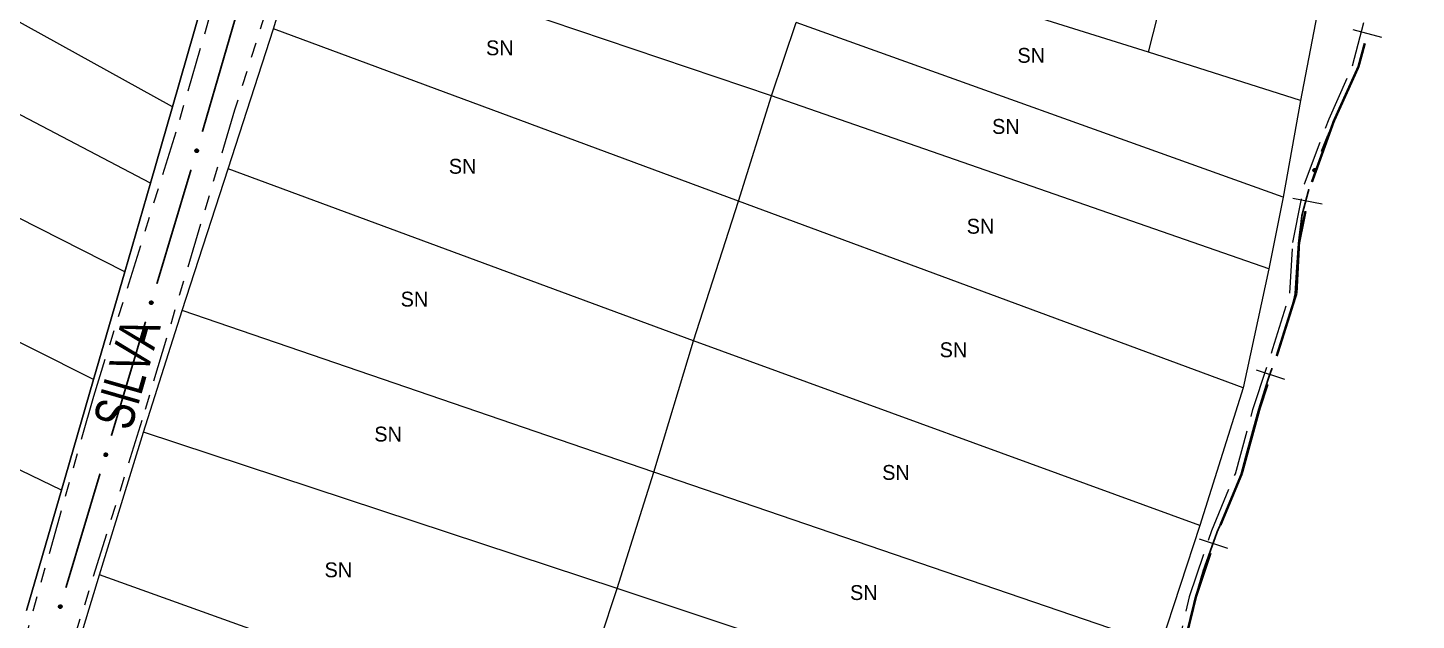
# Model space of a CAD drawing. Extents: x 207981 to 210201, y 4876477 to 4878908.
# Drawn here: x 209698 to 209838.2, y 4876951.3 to 4877011 of the extents above; entities that cross this region are included whole.
import ezdxf
from ezdxf.enums import TextEntityAlignment as Align

# ---------------------------------------------------------------- set-up
doc = ezdxf.new("R2010")
doc.units = 0
doc.header["$LTSCALE"] = 1.5
doc.header["$MEASUREMENT"] = 0
doc.linetypes.add('TRACO_25', pattern=[8, 3, -1, 1, -1, 1, -1])
for name, color, linetype in [('CD_MALHA_LOTES', 7, 'CONTINUOUS'), ('LM-LIM-SETORES-BAIRROS', 250, 'CONTINUOUS'), ('RU-QUADRA', 210, 'CONTINUOUS'), ('SV-EIXO-RUA-N-PAV', 6, 'CONTINUOUS'), ('SV-RUA-NAO-PAV', 7, 'CONTINUOUS'), ('SV-TXT-RUA-N-PAV', 7, 'CONTINUOUS'), ('Th_NmrPort', 1, 'CONTINUOUS')]:
    doc.layers.add(name, color=color, linetype=linetype)
doc.styles.add('ARIAL', font='ARIAL.SHX')

msp = doc.modelspace()

# ---------------------------------------------------------------- linework, layer by layer
at = {"layer": 'CD_MALHA_LOTES', "linetype": 'Continuous', "flags": 128}
for points in [[(209811.14022, 4877008.560246), (209827.225179, 4877071.741226)], [(209838.164806, 4877064.417238), (209826.48351, 4877003.69304)], [(209712.637226, 4877003.044079), (209676.898022, 4877022.837386)], [(209722.835183, 4877010.924318), (209725.616444, 4877020.195188)], [(209773.083298, 4877004.156583), (209725.616444, 4877020.195188)], [(209710.412217, 4876995.349257), (209674.070407, 4877014.400895)], [(209712.637226, 4877003.044079), (209715.603904, 4877013.334744)], [(209718.246102, 4876996.786241), (209722.835183, 4877010.924318)], [(209769.745785, 4876993.541437), (209722.835183, 4877010.924318)], [(209773.083298, 4877004.156583), (209775.586433, 4877011.573279)], [(209824.722044, 4876993.958626), (209775.586433, 4877011.573279)], [(209811.14022, 4877008.560246), (209799.829758, 4877012.083177)], [(209826.48351, 4877003.69304), (209811.14022, 4877008.560246)], [(209707.816373, 4876986.402867), (209671.150083, 4877004.990961)], [(209769.745785, 4876993.541437), (209773.083298, 4877004.156583)], [(209823.285059, 4876986.727348), (209773.083298, 4877004.156583)], [(209710.412217, 4876995.349257), (209712.637226, 4877003.044079)], [(209826.48351, 4877003.69304), (209824.722044, 4876993.958626)], [(209713.610667, 4876982.509102), (209718.246102, 4876996.786241)], [(209765.203059, 4876979.449715), (209718.246102, 4876996.786241)], [(209704.664278, 4876975.555949), (209667.627152, 4876994.144044)], [(209707.816373, 4876986.402867), (209710.412217, 4876995.349257)], [(209765.203059, 4876979.449715), (209769.745785, 4876993.541437)], [(209820.689216, 4876974.721571), (209769.745785, 4876993.541437)], [(209824.722044, 4876993.958626), (209823.285059, 4876986.727348)], [(209704.664278, 4876975.555949), (209707.816373, 4876986.402867)], [(209823.285059, 4876986.727348), (209820.689216, 4876974.721571)], [(209701.419473, 4876964.384551), (209663.826095, 4876982.555456)], [(209709.716902, 4876970.225199), (209713.610667, 4876982.509102)], [(209761.216585, 4876966.19237), (209713.610667, 4876982.509102)], [(209761.216585, 4876966.19237), (209765.203059, 4876979.449715)], [(209816.331907, 4876960.815266), (209765.203059, 4876979.449715)], [(209701.419473, 4876964.384551), (209704.664278, 4876975.555949)], [(209820.689216, 4876974.721571), (209816.331907, 4876960.815266)], [(209705.266884, 4876955.85535), (209709.716902, 4876970.225199)], [(209757.508237, 4876954.46472), (209709.716902, 4876970.225199)], [(209757.508237, 4876954.46472), (209761.216585, 4876966.19237)], [(209812.345433, 4876948.71678), (209761.216585, 4876966.19237)], [(209697.896543, 4876952.239711), (209701.419473, 4876964.384551)], [(209816.331907, 4876960.815266), (209812.345433, 4876948.71678)], [(209702.02208, 4876945.240204), (209705.266884, 4876955.85535)], [(209752.362904, 4876938.936013), (209705.266884, 4876955.85535)], [(209752.362904, 4876938.936013), (209757.508237, 4876954.46472)], [(209808.544376, 4876937.499028), (209757.508237, 4876954.46472)]]:
    msp.add_lwpolyline(points, dxfattribs=at)
at = {"layer": 'LM-LIM-SETORES-BAIRROS'}
for points in [[(209834.682497, 4877010.032773), (209831.786751, 4877010.816773)], [(209828.660634, 4876993.221686), (209825.72091, 4876993.820037)], [(209824.886337, 4876975.556489), (209822.032867, 4876976.482616)], [(209819.138782, 4876958.512722), (209816.293867, 4876959.464804)]]:
    msp.add_lwpolyline(points, dxfattribs=at)
at = {"layer": 'LM-LIM-SETORES-BAIRROS', "const_width": 0.25}
for points in [[(209832.335795, 4877007.104902), (209832.973291, 4877009.459524)], [(209829.840661, 4877001.594816), (209832.104541, 4877006.594217)], [(209832.104541, 4877006.594217), (209832.335795, 4877007.104902)], [(209827.633195, 4876995.468477), (209829.66713, 4877001.113218)], [(209829.66713, 4877001.113218), (209829.840661, 4877001.594816)], [(209826.33188, 4876989.301085), (209826.991322, 4876992.540954)], [(209826.07197, 4876984.232844), (209826.296352, 4876988.608294)], [(209826.296352, 4876988.608294), (209826.33188, 4876989.301085)], [(209825.885884, 4876983.642687), (209826.07197, 4876984.232844)], [(209824.252602, 4876978.462848), (209825.885884, 4876983.642687)], [(209824.07702, 4876977.921866), (209824.252602, 4876978.462848)], [(209822.329269, 4876972.536906), (209823.150893, 4876975.068396)], [(209820.561883, 4876966.065153), (209822.240089, 4876972.21035)], [(209822.240089, 4876972.21035), (209822.329269, 4876972.536906)], [(209820.320029, 4876965.483674), (209820.561883, 4876966.065153)], [(209818.399853, 4876960.867082), (209820.320029, 4876965.483674)], [(209815.93549, 4876953.667458), (209817.398963, 4876958.040458)], [(209814.116121, 4876946.234039), (209815.843102, 4876953.289986)], [(209815.843102, 4876953.289986), (209815.93549, 4876953.667458)]]:
    msp.add_lwpolyline(points, dxfattribs=at)
at = {"layer": 'RU-QUADRA', "linetype": 'Continuous', "flags": 128}
for points in [[(209695.115282, 4877135.339394), (209705.313239, 4877129.406037), (209715.047652, 4877123.287263), (209723.623207, 4877118.188284), (209724.643003, 4877119.857041), (209733.913873, 4877114.20181), (209733.079494, 4877112.81118), (209741.515986, 4877107.434075), (209748.747265, 4877102.427805), (209731.596155, 4877069.284445), (209726.126342, 4877049.398429), (209723.808624, 4877041.101), (209720.934655, 4877032.015548), (209717.967976, 4877022.095717), (209715.603904, 4877013.334744), (209712.637226, 4877003.044079), (209710.412217, 4876995.349257), (209707.816373, 4876986.402867), (209704.664278, 4876975.555949), (209701.419473, 4876964.384551), (209697.896543, 4876952.239711)], [(209702.02208, 4876945.240204), (209705.266884, 4876955.85535), (209709.716902, 4876970.225199), (209713.610667, 4876982.509102), (209718.246102, 4876996.786241), (209722.835183, 4877010.924318), (209725.616444, 4877020.195188), (209728.397705, 4877029.048869), (209732.29147, 4877040.081204), (209761.123876, 4877109.659084), (209771.090061, 4877104.328334), (209780.499994, 4877099.322064), (209790.558888, 4877093.944959), (209801.034971, 4877088.289729), (209811.603763, 4877082.170954), (209820.318381, 4877076.05218), (209827.225179, 4877071.741226), (209838.164806, 4877064.417238), (209826.48351, 4877003.69304), (209824.722044, 4876993.958626), (209823.285059, 4876986.727348), (209820.689216, 4876974.721571), (209816.331907, 4876960.815266), (209812.345433, 4876948.71678)]]:
    msp.add_lwpolyline(points, dxfattribs=at)
at = {"layer": 'SV-EIXO-RUA-N-PAV', "const_width": 0.18}
for points in [[(209718.996723, 4877012.062376), (209715.646798, 4877000.539442)], [(209828.966969, 4876999.470699), (209829.222295, 4877000.109013)], [(209829.222295, 4877000.109013), (209829.354782, 4877000.392054)], [(209829.354782, 4877000.392054), (209829.582805, 4877000.879195)], [(209828.595578, 4876998.542222), (209828.966969, 4876999.470699)], [(209714.500412, 4876996.707243), (209711.056883, 4876985.211935)], [(209826.636624, 4876992.136528), (209827.32858, 4876994.750582)], [(209826.291868, 4876989.313837), (209826.600748, 4876991.842797)], [(209826.600748, 4876991.842797), (209826.636624, 4876992.136528)], [(209826.11949, 4876986.900544), (209826.259647, 4876988.862739)], [(209826.259647, 4876988.862739), (209826.291868, 4876989.313837)], [(209825.947112, 4876984.142495), (209826.117444, 4876986.867802)], [(209826.117444, 4876986.867802), (209826.11949, 4876986.900544)], [(209825.884919, 4876983.880398), (209825.947112, 4876984.142495)], [(209825.654042, 4876982.907415), (209825.884919, 4876983.880398)], [(209709.909041, 4876981.380165), (209706.465512, 4876969.884857)], [(209823.232157, 4876975.631329), (209823.616913, 4876976.705439)], [(209822.240984, 4876972.442335), (209822.977185, 4876974.810982)], [(209822.977185, 4876974.810982), (209823.232157, 4876975.631329)], [(209821.034337, 4876968.046694), (209822.103442, 4876971.94129)], [(209822.103442, 4876971.94129), (209822.240984, 4876972.442335)], [(209820.790148, 4876967.116896), (209821.034337, 4876968.046694)], [(209705.317669, 4876966.053088), (209701.874141, 4876954.557779)], [(209820.474108, 4876965.913516), (209820.790148, 4876967.116896)], [(209820.205043, 4876965.207219), (209820.474108, 4876965.913516)], [(209818.10391, 4876960.268134), (209818.61653, 4876961.392591)], [(209818.61653, 4876961.392591), (209818.638181, 4876961.440082)], [(209817.500587, 4876958.587448), (209817.845711, 4876959.548866)], [(209817.845711, 4876959.548866), (209818.10391, 4876960.268134)], [(209816.681791, 4876956.281892), (209817.173115, 4876957.665357)], [(209817.173115, 4876957.665357), (209817.500587, 4876958.587448)], [(209816.532563, 4876955.771375), (209816.681791, 4876956.281892)], [(209815.862995, 4876953.480748), (209816.532563, 4876955.771375)], [(209815.726771, 4876952.882544), (209815.862995, 4876953.480748)], [(209815.504732, 4876951.907506), (209815.726771, 4876952.882544)]]:
    msp.add_lwpolyline(points, dxfattribs=at)
at = {"layer": 'SV-EIXO-RUA-N-PAV'}
for points in [[(209715.221015, 4876998.729177), (209715.244827, 4876998.686457), (209715.256557, 4876998.644872), (209715.256358, 4876998.607372), (209715.247541, 4876998.57428), (209715.234708, 4876998.541441), (209715.214465, 4876998.511188), (209715.18456, 4876998.482587), (209715.141874, 4876998.458399), (209715.098484, 4876998.449182), (209715.061709, 4876998.447411), (209715.026674, 4876998.454618), (209714.994982, 4876998.467619), (209714.964251, 4876998.489685), (209714.935563, 4876998.520274), (209714.912279, 4876998.563786), (209714.901059, 4876998.604633), (209714.902204, 4876998.6409), (209714.909673, 4876998.676076), (209714.923176, 4876998.709445), (209714.943218, 4876998.739028), (209714.974069, 4876998.767857), (209715.017319, 4876998.790269), (209715.057932, 4876998.801925), (209715.094205, 4876998.801289), (209715.128671, 4876998.793156), (209715.161764, 4876998.780686), (209715.193023, 4876998.761603), (209715.221015, 4876998.729177)], [(209827.776983, 4876996.55596), (209827.754073, 4876996.59917), (209827.743218, 4876996.640993), (209827.744204, 4876996.67848), (209827.753714, 4876996.711379), (209827.767233, 4876996.743941), (209827.788107, 4876996.773763), (209827.818606, 4876996.801731), (209827.86179, 4876996.825017), (209827.905364, 4876996.833321), (209827.942168, 4876996.83432), (209827.977044, 4876996.82638), (209828.008456, 4876996.812716), (209828.038717, 4876996.79001), (209828.066757, 4876996.758825), (209828.089122, 4876996.714835), (209828.099482, 4876996.673761), (209828.097576, 4876996.637526), (209828.089371, 4876996.602514), (209828.075171, 4876996.569437), (209828.054512, 4876996.540281), (209828.023063, 4876996.512105), (209827.979352, 4876996.490606), (209827.938504, 4876996.479805), (209827.902252, 4876996.481202), (209827.867964, 4876996.490056), (209827.83514, 4876996.503219), (209827.804289, 4876996.522953), (209827.776983, 4876996.55596)], [(209710.629643, 4876983.402099), (209710.653456, 4876983.359379), (209710.665186, 4876983.317794), (209710.664987, 4876983.280294), (209710.65617, 4876983.247202), (209710.643337, 4876983.214364), (209710.623094, 4876983.18411), (209710.593189, 4876983.155509), (209710.550502, 4876983.131321), (209710.507113, 4876983.122104), (209710.470338, 4876983.120333), (209710.435302, 4876983.12754), (209710.40361, 4876983.140541), (209710.37288, 4876983.162607), (209710.344191, 4876983.193196), (209710.320908, 4876983.236708), (209710.309688, 4876983.277556), (209710.310833, 4876983.313822), (209710.318301, 4876983.348999), (209710.331805, 4876983.382367), (209710.351847, 4876983.41195), (209710.382697, 4876983.44078), (209710.425948, 4876983.463191), (209710.46656, 4876983.474847), (209710.502834, 4876983.474211), (209710.537299, 4876983.466079), (209710.570393, 4876983.453608), (209710.601651, 4876983.434525), (209710.629643, 4876983.402099)], [(209706.038272, 4876968.075021), (209706.062085, 4876968.032301), (209706.073815, 4876967.990716), (209706.073615, 4876967.953216), (209706.064799, 4876967.920125), (209706.051966, 4876967.887286), (209706.031723, 4876967.857033), (209706.001817, 4876967.828431), (209705.959131, 4876967.804243), (209705.915741, 4876967.795027), (209705.878966, 4876967.793255), (209705.843931, 4876967.800462), (209705.812239, 4876967.813463), (209705.781509, 4876967.83553), (209705.75282, 4876967.866119), (209705.729537, 4876967.90963), (209705.718317, 4876967.950478), (209705.719462, 4876967.986745), (209705.72693, 4876968.021921), (209705.740434, 4876968.055289), (209705.760476, 4876968.084872), (209705.791326, 4876968.113702), (209705.834576, 4876968.136113), (209705.875189, 4876968.147769), (209705.911462, 4876968.147134), (209705.945928, 4876968.139001), (209705.979021, 4876968.12653), (209706.01028, 4876968.107448), (209706.038272, 4876968.075021)], [(209701.446901, 4876952.747944), (209701.470713, 4876952.705224), (209701.482444, 4876952.663639), (209701.482244, 4876952.626139), (209701.473427, 4876952.593047), (209701.460594, 4876952.560208), (209701.440351, 4876952.529955), (209701.410446, 4876952.501354), (209701.36776, 4876952.477166), (209701.32437, 4876952.467949), (209701.287595, 4876952.466178), (209701.25256, 4876952.473384), (209701.220868, 4876952.486386), (209701.190137, 4876952.508452), (209701.161449, 4876952.539041), (209701.138166, 4876952.582552), (209701.126945, 4876952.6234), (209701.128091, 4876952.659667), (209701.135559, 4876952.694843), (209701.149062, 4876952.728212), (209701.169104, 4876952.757795), (209701.199955, 4876952.786624), (209701.243205, 4876952.809036), (209701.283818, 4876952.820692), (209701.320091, 4876952.820056), (209701.354557, 4876952.811923), (209701.38765, 4876952.799453), (209701.418909, 4876952.78037), (209701.446901, 4876952.747944)]]:
    msp.add_lwpolyline(points, close=True, dxfattribs=at)
for points in [[(209714.923176, 4876998.709445), (209714.901059, 4876998.604633)], [(209714.932561, 4876998.719896), (209714.908042, 4876998.590496)], [(209714.943218, 4876998.739028), (209714.912279, 4876998.563786)], [(209714.959342, 4876998.747484), (209714.925702, 4876998.549595)], [(209714.974069, 4876998.767857), (209714.935563, 4876998.520274)], [(209714.996057, 4876998.774946), (209714.95029, 4876998.508043)], [(209715.017319, 4876998.790269), (209714.964251, 4876998.489685)], [(209715.036043, 4876998.794305), (209714.979969, 4876998.483484)], [(209715.057932, 4876998.801925), (209714.994982, 4876998.467619)], [(209715.074336, 4876998.798503), (209715.011213, 4876998.464153)], [(209715.094205, 4876998.801289), (209715.026674, 4876998.454618)], [(209715.110279, 4876998.794858), (209715.042193, 4876998.453448)], [(209715.128671, 4876998.793156), (209715.061709, 4876998.447411)], [(209715.14518, 4876998.782978), (209715.083232, 4876998.45255)], [(209715.161764, 4876998.780686), (209715.098484, 4876998.449182)], [(209715.1759, 4876998.766654), (209715.121916, 4876998.458055)], [(209715.193023, 4876998.761603), (209715.141874, 4876998.458399)], [(209715.205055, 4876998.7451), (209715.162426, 4876998.474409)], [(209715.221015, 4876998.729177), (209715.18456, 4876998.482587)], [(209715.23304, 4876998.70538), (209715.201231, 4876998.504093)], [(209715.244827, 4876998.686457), (209715.214465, 4876998.511188)], [(209715.251616, 4876998.66278), (209715.226182, 4876998.535078)], [(209715.256557, 4876998.644872), (209715.234708, 4876998.541441)], [(209827.743218, 4876996.640993), (209827.767233, 4876996.743941)], [(209827.747782, 4876996.622985), (209827.775891, 4876996.750124)], [(209827.754073, 4876996.59917), (209827.788107, 4876996.773763)], [(209827.76546, 4876996.580004), (209827.801487, 4876996.780579)], [(209827.776983, 4876996.55596), (209827.818606, 4876996.801731)], [(209827.792606, 4876996.539705), (209827.840906, 4876996.809442)], [(209827.804289, 4876996.522953), (209827.86179, 4876996.825017)], [(209827.821301, 4876996.517544), (209827.88175, 4876996.824942)], [(209827.83514, 4876996.503219), (209827.905364, 4876996.833321)], [(209827.851672, 4876996.500578), (209827.920541, 4876996.829634)], [(209827.867964, 4876996.490056), (209827.942168, 4876996.83432)], [(209827.886316, 4876996.487969), (209827.961553, 4876996.827874)], [(209827.902252, 4876996.481202), (209827.977044, 4876996.82638)], [(209827.922175, 4876996.483571), (209827.992301, 4876996.816522)], [(209827.938504, 4876996.479805), (209828.008456, 4876996.812716)], [(209827.960548, 4876996.486964), (209828.023133, 4876996.79654)], [(209827.979352, 4876996.490606), (209828.038717, 4876996.79001)], [(209828.000931, 4876996.50548), (209828.052289, 4876996.771363)], [(209828.023063, 4876996.512105), (209828.066757, 4876996.758825)], [(209828.038214, 4876996.532164), (209828.076, 4876996.729304)], [(209828.054512, 4876996.540281), (209828.089122, 4876996.714835)], [(209828.065569, 4876996.559184), (209828.092798, 4876996.688042)], [(209828.075171, 4876996.569437), (209828.099482, 4876996.673761)], [(209710.331805, 4876983.382367), (209710.309688, 4876983.277556)], [(209710.341189, 4876983.392819), (209710.31667, 4876983.263418)], [(209710.351847, 4876983.41195), (209710.320908, 4876983.236708)], [(209710.367971, 4876983.420407), (209710.334331, 4876983.222517)], [(209710.382697, 4876983.44078), (209710.344191, 4876983.193196)], [(209710.404686, 4876983.447868), (209710.358919, 4876983.180965)], [(209710.425948, 4876983.463191), (209710.37288, 4876983.162607)], [(209710.444672, 4876983.467227), (209710.388597, 4876983.156406)], [(209710.46656, 4876983.474847), (209710.40361, 4876983.140541)], [(209710.482964, 4876983.471425), (209710.419842, 4876983.137075)], [(209710.502834, 4876983.474211), (209710.435302, 4876983.12754)], [(209710.518908, 4876983.46778), (209710.450822, 4876983.126371)], [(209710.537299, 4876983.466079), (209710.470338, 4876983.120333)], [(209710.553809, 4876983.455901), (209710.491861, 4876983.125472)], [(209710.570393, 4876983.453608), (209710.507113, 4876983.122104)], [(209710.584529, 4876983.439576), (209710.530545, 4876983.130977)], [(209710.601651, 4876983.434525), (209710.550502, 4876983.131321)], [(209710.613683, 4876983.418023), (209710.571055, 4876983.147331)], [(209710.629643, 4876983.402099), (209710.593189, 4876983.155509)], [(209710.641669, 4876983.378302), (209710.60986, 4876983.177015)], [(209710.653456, 4876983.359379), (209710.623094, 4876983.18411)], [(209710.660245, 4876983.335702), (209710.634811, 4876983.208)], [(209710.665186, 4876983.317794), (209710.643337, 4876983.214364)], [(209705.740434, 4876968.055289), (209705.718317, 4876967.950478)], [(209705.749818, 4876968.065741), (209705.725299, 4876967.93634)], [(209705.760476, 4876968.084872), (209705.729537, 4876967.90963)], [(209705.7766, 4876968.093329), (209705.74296, 4876967.895439)], [(209705.791326, 4876968.113702), (209705.75282, 4876967.866119)], [(209705.813315, 4876968.12079), (209705.767548, 4876967.853887)], [(209705.834576, 4876968.136113), (209705.781509, 4876967.83553)], [(209705.8533, 4876968.14015), (209705.797226, 4876967.829328)], [(209705.875189, 4876968.147769), (209705.812239, 4876967.813463)], [(209705.891593, 4876968.144348), (209705.828471, 4876967.809998)], [(209705.911462, 4876968.147134), (209705.843931, 4876967.800462)], [(209705.927536, 4876968.140703), (209705.85945, 4876967.799293)], [(209705.945928, 4876968.139001), (209705.878966, 4876967.793255)], [(209705.962437, 4876968.128823), (209705.90049, 4876967.798395)], [(209705.979021, 4876968.12653), (209705.915741, 4876967.795027)], [(209705.993158, 4876968.112498), (209705.939174, 4876967.8039)], [(209706.01028, 4876968.107448), (209705.959131, 4876967.804243)], [(209706.022312, 4876968.090945), (209705.979683, 4876967.820253)], [(209706.038272, 4876968.075021), (209706.001817, 4876967.828431)], [(209706.050298, 4876968.051224), (209706.018489, 4876967.849937)], [(209706.062085, 4876968.032301), (209706.031723, 4876967.857033)], [(209706.068874, 4876968.008624), (209706.043439, 4876967.880923)], [(209706.073815, 4876967.990716), (209706.051966, 4876967.887286)], [(209701.149062, 4876952.728212), (209701.126945, 4876952.6234)], [(209701.158447, 4876952.738663), (209701.133928, 4876952.609263)], [(209701.169104, 4876952.757795), (209701.138166, 4876952.582552)], [(209701.185229, 4876952.766251), (209701.151589, 4876952.568362)], [(209701.199955, 4876952.786624), (209701.161449, 4876952.539041)], [(209701.221943, 4876952.793713), (209701.176176, 4876952.52681)], [(209701.243205, 4876952.809036), (209701.190137, 4876952.508452)], [(209701.261929, 4876952.813072), (209701.205855, 4876952.502251)], [(209701.283818, 4876952.820692), (209701.220868, 4876952.486386)], [(209701.300222, 4876952.81727), (209701.237099, 4876952.48292)], [(209701.320091, 4876952.820056), (209701.25256, 4876952.473384)], [(209701.336165, 4876952.813625), (209701.268079, 4876952.472215)], [(209701.354557, 4876952.811923), (209701.287595, 4876952.466178)], [(209701.371066, 4876952.801745), (209701.309118, 4876952.471317)], [(209701.38765, 4876952.799453), (209701.32437, 4876952.467949)], [(209701.401787, 4876952.785421), (209701.347803, 4876952.476822)], [(209701.418909, 4876952.78037), (209701.36776, 4876952.477166)], [(209701.430941, 4876952.763867), (209701.388312, 4876952.493176)], [(209701.446901, 4876952.747944), (209701.410446, 4876952.501354)], [(209701.458926, 4876952.724147), (209701.427117, 4876952.52286)], [(209701.470713, 4876952.705224), (209701.440351, 4876952.529955)], [(209701.477503, 4876952.681547), (209701.452068, 4876952.553845)], [(209701.482444, 4876952.663639), (209701.460594, 4876952.560208)]]:
    msp.add_lwpolyline(points, dxfattribs=at)
at = {"layer": 'SV-RUA-NAO-PAV', "linetype": 'TRACO_25'}
for points in [[(209610.920621, 4876925.582566, 10.964115), (209618.28047, 4876955.442525, 10.964115), (209629.635666, 4876999.286198, 10.964115), (209643.934801, 4877067.312233, 10.964115), (209647.719866, 4877085.711855, 10.964115), (209664.542379, 4877130.396654, 10.964115), (209694.402338, 4877136.284533, 10.964115), (209708.107556, 4877139.472927, 11.658089), (209728.894029, 4877129.136185, 11.658089), (209756.076205, 4877114.755885, 11.658089), (209756.573963, 4877112.987966, 11.658089), (209740.194219, 4877077.003077, 11.038469), (209736.777575, 4877069.114706, 10.964115), (209731.727288, 4877060.688368, 10.964115), (209722.159484, 4877031.984957, 10.964115), (209712.959672, 4877000.495316, 10.964115), (209704.653557, 4876973.842148, 10.964115), (209696.768004, 4876945.927292, 10.964115)], [(209726.470252, 4877026.622781, 10.964115), (209718.900122, 4877002.703271, 10.964115), (209709.542599, 4876971.423912, 10.964115), (209699.922225, 4876940.565116, 10.964115)], [(209813.568111, 4876946.334797, 11.980291), (209815.291648, 4876953.667426, 11.980291), (209817.541684, 4876960.337017, 11.980291), (209819.906725, 4876966.047997, 12.005076), (209821.68783, 4876972.520296, 12.054646), (209823.706735, 4876978.674982, 12.054646), (209825.407802, 4876984.245513, 12.054646), (209825.712559, 4876989.366262, 12.054646), (209826.876364, 4876995.290599, 12.054646), (209829.361347, 4877001.829783, 11.881152), (209831.748993, 4877007.202391, 11.881152), (209833.274228, 4877013.06891, 11.881152)]]:
    msp.add_polyline3d(points, dxfattribs=at)

# ---------------------------------------------------------------- texts
at = {"layer": 'SV-TXT-RUA-N-PAV', "style": 'ARIAL', "width": 0.7}
msp.add_text('SILVA', height=4, rotation=74, dxfattribs=at).set_placement((209708.420396, 4876970.279182))
at = {"layer": 'Th_NmrPort', "color": 1}
for p in [(209744.275836, 4877009.001592), (209797.912354, 4877008.243953), (209795.35264, 4877001.076753), (209740.521589, 4876997.056259), (209792.792926, 4876991.008544), (209735.658132, 4876983.660422), (209790.062564, 4876978.551268), (209732.999518, 4876970.048571), (209784.260545, 4876966.179316), (209727.978989, 4876956.356804), (209781.018241, 4876954.063335)]:
    msp.add_text('SN', height=1.5, dxfattribs=at).set_placement(p, align=Align.MIDDLE_LEFT)

doc.saveas('drawing.dxf')
